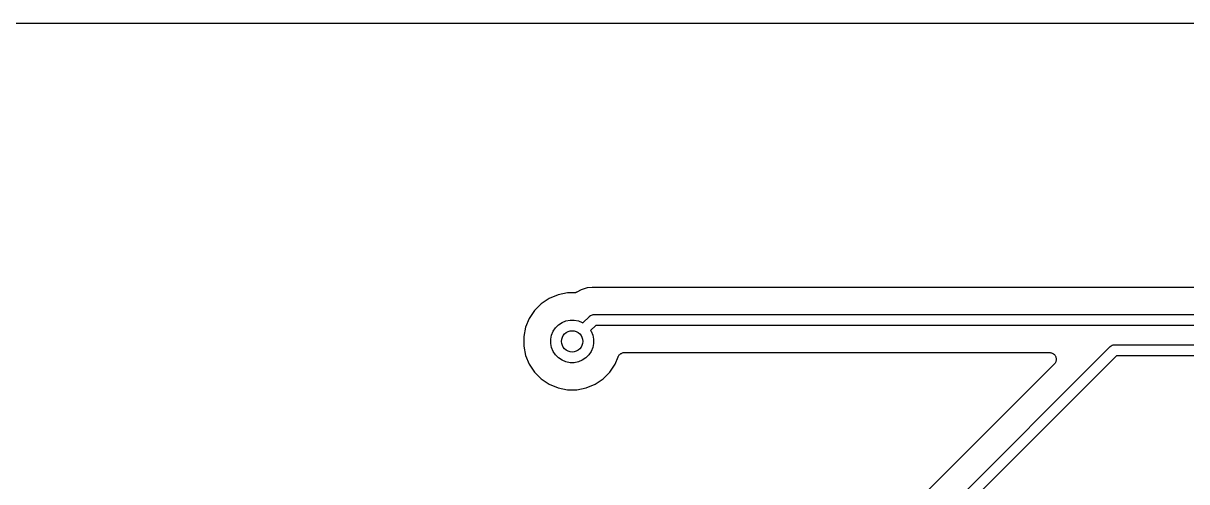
# Model space of a CAD drawing. Extents: x 1.79 to 9.66, y -5.89 to -1.5.
# Drawn here: x 2.396 to 3.255, y -1.837 to -1.499 of the extents above; entities that cross this region are included whole.
import ezdxf

# ---------------------------------------------------------------- set-up
doc = ezdxf.new("R2010")
doc.units = 0
doc.header["$MEASUREMENT"] = 0
doc.layers.add('BLACK', color=7, linetype='CONTINUOUS')

msp = doc.modelspace()

# ---------------------------------------------------------------- linework, layer by layer
at = {"layer": 'BLACK', "linetype": 'CONTINUOUS'}
for p, q in [((2.27921, -1.4986), (9.16855, -1.4986)), ((2.79075, -1.69906), (2.78425, -1.70175)), ((2.79766, -1.69768), (2.79075, -1.69906)), ((2.80219, -1.69768), (2.79766, -1.69768)), ((2.8024, -1.69766), (2.80219, -1.69768)), ((2.80262, -1.69766), (2.8024, -1.69766)), ((2.80289, -1.69761), (2.80262, -1.69766)), ((2.80316, -1.69759), (2.80289, -1.69761)), ((2.80337, -1.69752), (2.80316, -1.69759)), ((2.80358, -1.69749), (2.80337, -1.69752)), ((2.80383, -1.69738), (2.80358, -1.69749)), ((2.8041, -1.6973), (2.80383, -1.69738)), ((2.80429, -1.6972), (2.8041, -1.6973)), ((2.80449, -1.69712), (2.80429, -1.6972)), ((2.80455, -1.69709), (2.80449, -1.69712)), ((2.8077, -1.69541), (2.80455, -1.69709)), ((2.81223, -1.69403), (2.8077, -1.69541)), ((2.81599, -1.69366), (2.81223, -1.69403)), ((2.816, -1.69366), (2.81599, -1.69366)), ((2.81693, -1.69357), (2.816, -1.69366)), ((2.81786, -1.69366), (2.81693, -1.69357)), ((2.81807, -1.69366), (2.81786, -1.69366)), ((2.81828, -1.69369), (2.81807, -1.69366)), ((2.81835, -1.69369), (2.81828, -1.69369)), ((5.66525, -1.69369), (2.81835, -1.69369)), ((2.77839, -1.70566), (2.77341, -1.71064)), ((2.78425, -1.70175), (2.77839, -1.70566)), ((2.7695, -1.7165), (2.76681, -1.723)), ((2.77341, -1.71064), (2.7695, -1.7165)), ((2.80915, -1.71981), (2.81396, -1.715)), ((2.81396, -1.715), (2.81409, -1.71484)), ((2.81409, -1.71484), (2.8147, -1.71434)), ((2.8147, -1.71434), (2.81539, -1.71397)), ((2.81539, -1.71397), (2.81615, -1.71374)), ((2.81615, -1.71374), (2.81673, -1.71369)), ((2.81673, -1.71369), (2.81693, -1.71367)), ((2.81673, -1.71369), (2.81673, -1.71369)), ((2.81693, -1.71367), (2.81713, -1.71369)), ((2.81713, -1.71369), (5.67561, -1.71369)), ((2.76681, -1.723), (2.76543, -1.72991)), ((2.78604, -1.72884), (2.78723, -1.72597)), ((2.78723, -1.72597), (2.78895, -1.72339)), ((2.78895, -1.72339), (2.79114, -1.7212)), ((2.79114, -1.7212), (2.79372, -1.71947)), ((2.79372, -1.71947), (2.79659, -1.71829)), ((2.79659, -1.71829), (2.79963, -1.71768)), ((2.79963, -1.71768), (2.80273, -1.71768)), ((2.80273, -1.71768), (2.80577, -1.71829)), ((2.80577, -1.71829), (2.80864, -1.71947)), ((2.80864, -1.71947), (2.80915, -1.71981)), ((2.81858, -1.72168), (2.8148, -1.72546)), ((2.8148, -1.72546), (2.81514, -1.72597)), ((2.81514, -1.72597), (2.81632, -1.72884)), ((5.67707, -1.72168), (2.81858, -1.72168)), ((2.76543, -1.72991), (2.76543, -1.73695)), ((2.78543, -1.73188), (2.78604, -1.72884)), ((2.78543, -1.73498), (2.78543, -1.73188)), ((2.81632, -1.72884), (2.81693, -1.73188)), ((2.81693, -1.73188), (2.81693, -1.73498)), ((2.76543, -1.73695), (2.76681, -1.74386)), ((2.78604, -1.73802), (2.78543, -1.73498)), ((2.78723, -1.74089), (2.78604, -1.73802)), ((2.78895, -1.74347), (2.78723, -1.74089)), ((2.81514, -1.74089), (2.81341, -1.74347)), ((2.81632, -1.73802), (2.81514, -1.74089)), ((2.81693, -1.73498), (2.81632, -1.73802)), ((2.83598, -1.74349), (2.83628, -1.74313)), ((2.83628, -1.74313), (2.83629, -1.74312)), ((2.83629, -1.74312), (2.83631, -1.7431)), ((2.83631, -1.7431), (2.83667, -1.74281)), ((2.83667, -1.74281), (2.83703, -1.74251)), ((2.83703, -1.74251), (2.83705, -1.7425)), ((2.83705, -1.7425), (2.83707, -1.74249)), ((2.83707, -1.74249), (2.83748, -1.74228)), ((2.83748, -1.74228), (2.83789, -1.74206)), ((2.83789, -1.74206), (2.83791, -1.74205)), ((2.83791, -1.74205), (2.83793, -1.74204)), ((2.83793, -1.74204), (2.83838, -1.74191)), ((2.83838, -1.74191), (2.83883, -1.74177)), ((2.83883, -1.74177), (2.83885, -1.74177)), ((2.83885, -1.74177), (2.83887, -1.74176)), ((2.83887, -1.74176), (2.83933, -1.74172)), ((2.83933, -1.74172), (2.8398, -1.74168)), ((2.8398, -1.74168), (3.1535, -1.74168)), ((3.0612, -1.87433), (3.19822, -1.73731)), ((3.1535, -1.74168), (3.15355, -1.74168)), ((3.15355, -1.74168), (3.15355, -1.74168)), ((3.15355, -1.74168), (3.15355, -1.74168)), ((3.15355, -1.74168), (3.15357, -1.74168)), ((3.15357, -1.74168), (3.15405, -1.74173)), ((3.15405, -1.74173), (3.15452, -1.74178)), ((3.15452, -1.74178), (3.15453, -1.74179)), ((3.15453, -1.74179), (3.15454, -1.74179)), ((3.15454, -1.74179), (3.15499, -1.74193)), ((3.15499, -1.74193), (3.15545, -1.74208)), ((3.15545, -1.74208), (3.15546, -1.74208)), ((3.15546, -1.74208), (3.15547, -1.74208)), ((3.15547, -1.74208), (3.15589, -1.74231)), ((3.15589, -1.74231), (3.15631, -1.74254)), ((3.15631, -1.74254), (3.15632, -1.74255)), ((3.15632, -1.74255), (3.15633, -1.74255)), ((3.15633, -1.74255), (3.15669, -1.74286)), ((3.15669, -1.74286), (3.15706, -1.74317)), ((3.15706, -1.74317), (3.15707, -1.74317)), ((3.15707, -1.74317), (3.15707, -1.74318)), ((3.15707, -1.74318), (3.15737, -1.74355)), ((3.19822, -1.73731), (3.19835, -1.73716)), ((3.19835, -1.73716), (3.19895, -1.73666)), ((3.19895, -1.73666), (3.19965, -1.73629)), ((3.19965, -1.73629), (3.2004, -1.73606)), ((3.2004, -1.73606), (3.20099, -1.736)), ((3.20099, -1.736), (3.20119, -1.73598)), ((3.20099, -1.736), (3.20099, -1.736)), ((3.20119, -1.73598), (3.20138, -1.736)), ((3.20138, -1.736), (5.67834, -1.736)), ((2.76681, -1.74386), (2.7695, -1.75036)), ((2.7695, -1.75036), (2.77341, -1.75622)), ((2.79114, -1.74566), (2.78895, -1.74347)), ((2.79372, -1.74739), (2.79114, -1.74566)), ((2.79659, -1.74857), (2.79372, -1.74739)), ((2.79963, -1.74918), (2.79659, -1.74857)), ((2.80273, -1.74918), (2.79963, -1.74918)), ((2.80577, -1.74857), (2.80273, -1.74918)), ((2.80864, -1.74739), (2.80577, -1.74857)), ((2.81122, -1.74566), (2.80864, -1.74739)), ((2.81341, -1.74347), (2.81122, -1.74566)), ((2.82895, -1.75622), (2.83286, -1.75036)), ((2.83286, -1.75036), (2.83518, -1.74476)), ((2.83518, -1.74476), (2.83519, -1.74474)), ((2.83519, -1.74474), (2.83521, -1.7447)), ((2.83519, -1.74474), (2.83519, -1.74474)), ((2.83519, -1.74474), (2.83519, -1.74474)), ((2.83521, -1.7447), (2.83543, -1.74429)), ((2.83543, -1.74429), (2.83565, -1.74388)), ((2.83565, -1.74388), (2.83567, -1.74387)), ((2.83567, -1.74387), (2.83568, -1.74385)), ((2.83568, -1.74385), (2.83598, -1.74349)), ((3.15704, -1.75021), (3.06007, -1.84718)), ((3.20284, -1.744), (3.06645, -1.88039)), ((3.15734, -1.74984), (3.15704, -1.75021)), ((3.15765, -1.74947), (3.15734, -1.74984)), ((3.15737, -1.74355), (3.15768, -1.74393)), ((3.15766, -1.74946), (3.15765, -1.74947)), ((3.15765, -1.74947), (3.15765, -1.74947)), ((3.15788, -1.74904), (3.15766, -1.74946)), ((3.15768, -1.74393), (3.15768, -1.74393)), ((3.15768, -1.74393), (3.15768, -1.74394)), ((3.15768, -1.74394), (3.1579, -1.74436)), ((3.15811, -1.74862), (3.15788, -1.74904)), ((3.1579, -1.74436), (3.15813, -1.74479)), ((3.15812, -1.7486), (3.15811, -1.74861)), ((3.15811, -1.74861), (3.15811, -1.74862)), ((3.15826, -1.74814), (3.15812, -1.7486)), ((3.15813, -1.74479), (3.15813, -1.7448)), ((3.15813, -1.7448), (3.15814, -1.7448)), ((3.15814, -1.7448), (3.15827, -1.74525)), ((3.1584, -1.74768), (3.15826, -1.74814)), ((3.15827, -1.74525), (3.15841, -1.74572)), ((3.15845, -1.74719), (3.1584, -1.74767)), ((3.1584, -1.74767), (3.1584, -1.74767)), ((3.1584, -1.74767), (3.1584, -1.74768)), ((3.15841, -1.74572), (3.15841, -1.74573)), ((3.15841, -1.74573), (3.15841, -1.74574)), ((3.15841, -1.74574), (3.15846, -1.74621)), ((3.1585, -1.74671), (3.15845, -1.74719)), ((3.15846, -1.74621), (3.1585, -1.7467)), ((3.1585, -1.7467), (3.1585, -1.7467)), ((3.1585, -1.7467), (3.1585, -1.74671)), ((5.6798, -1.744), (3.20284, -1.744)), ((2.77341, -1.75622), (2.77839, -1.7612)), ((2.82397, -1.7612), (2.82895, -1.75622)), ((2.77839, -1.7612), (2.78425, -1.76511)), ((2.78425, -1.76511), (2.79075, -1.7678)), ((2.79075, -1.7678), (2.79766, -1.76918)), ((2.8047, -1.76918), (2.81161, -1.7678)), ((2.81161, -1.7678), (2.81811, -1.76511)), ((2.81811, -1.76511), (2.82397, -1.7612)), ((2.79766, -1.76918), (2.8047, -1.76918))]:
    msp.add_line(p, q, dxfattribs=at)
at = {"layer": 'BLACK'}
msp.add_circle((2.80118, -1.73343), 0.00787, dxfattribs=at)

doc.saveas('drawing.dxf')
